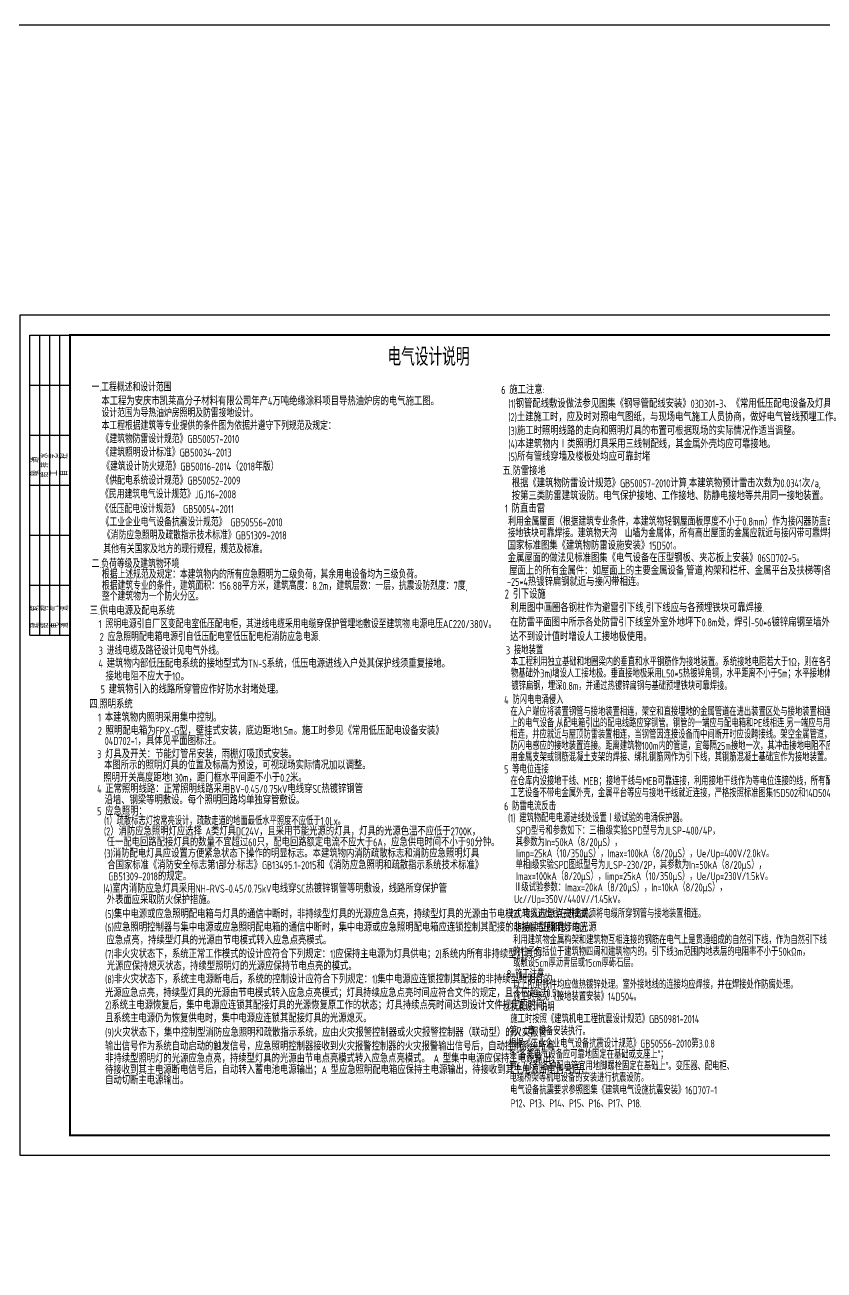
# Model space of a CAD drawing. Extents: x 4830845 to 5141198, y -443067 to -268177.
# Drawn here: x 4888837 to 4928761, y -355622 to -293373 of the extents above; entities that cross this region are included whole.
import ezdxf

# ---------------------------------------------------------------- set-up
doc = ezdxf.new("R2010")
doc.units = 0
doc.header["$LTSCALE"] = 1000
doc.header["$MEASUREMENT"] = 0
doc.layers.get('0').update_dxf_attribs({"linetype": 'CONTINUOUS'})
for name, color, linetype in [('PUB_TITLE', 4, 'CONTINUOUS'), ('建筑底图', 251, 'CONTINUOUS'), ('电气', 3, 'CONTINUOUS')]:
    doc.layers.add(name, color=color, linetype=linetype)
doc.styles.add('_TEL_DIM', font='sceie.shx', dxfattribs={"width": 0.8, "height": 3.5, "bigfont": 'sceic.shx'})
doc.styles.add('SCEI', font='sceie.shx', dxfattribs={"width": 0.75, "bigfont": 'sceic.shx'})
doc.styles.add('sceie', font='sceie.shx', dxfattribs={"width": 0.7, "bigfont": 'sceic.shx'})
doc.styles.get("Standard").update_dxf_attribs({"font": 'GBENOR', "bigfont": 'GBCBIG'})

# ---------------------------------------------------------------- blocks, each defined once
blk = doc.blocks.new('$titleblk$00000095')
for p, q in [((-150, 20), (-150, 0)), ((-150, 20), (0, 20)), ((-125, 20), (-125, 0)), ((-100, 20), (-100, 0)), ((-75, 20), (-75, 0)), ((-75, 20), (-75, 0)), ((-50, 20), (-50, 0)), ((-25, 20), (-25, 0)), ((0, 20), (0, 0)), ((-150, 15), (-75, 15)), ((-75, 15), (0, 15)), ((-150, 10), (-75, 10)), ((-75, 10), (0, 10)), ((-150, 5), (-75, 5)), ((-75, 5), (0, 5))]:
    blk.add_line(p, q)
at = {"width": 0.8}
for s, p in [('建   筑', (-146.45, 15.65)), ('暖  通', (-70.35, 15.73)), ('结   构', (-146.45, 10.91)), ('给 排 水', (-71.03, 10.9)), ('电   气', (-146.45, 5.65)), ('工   艺', (-70.35, 6.13)), ('通   讯', (-146.45, 0.88)), ('自   控', (-70.35, 1.24))]:
    blk.add_text(s, height=3.509, dxfattribs=at).set_placement(p)

msp = doc.modelspace()

# ---------------------------------------------------------------- linework, layer by layer
at = {"layer": 'PUB_TITLE'}
msp.add_lwpolyline([(4888586.6, -349880.5), (4947986.6, -349880.5), (4947986.6, -307880.5), (4888586.6, -307880.5)], close=True, dxfattribs=at)
at = {"layer": 'PUB_TITLE', "const_width": 100}
msp.add_lwpolyline([(4891086.6, -348880.5), (4946986.6, -348880.5), (4946986.6, -308880.5), (4891086.6, -308880.5)], close=True, dxfattribs=at)
at = {"layer": '建筑底图', "color": 1}
msp.add_lwpolyline([(4832604.7, -293372.6), (5141197.6, -293372.6), (5141197.6, -443067), (4832604.7, -443067)], close=True, dxfattribs=at)

# ---------------------------------------------------------------- block references
at = {"layer": 'PUB_TITLE', "xscale": 100, "yscale": 100, "zscale": 100, "rotation": 90}
msp.add_blockref('$titleblk$00000095', (4891086.6, -308880.5), dxfattribs=at)

# ---------------------------------------------------------------- texts
at = {"layer": '电气'}
for s, height, style, width, p in [('电气设计说明', 900, 'SCEI', 0.8, (4906947.7, -310415.1)), ('一.工程概述和设计范围', 400, 'SCEI', 0.75, (4892169.5, -311689.6)), ('6 施工注意:', 400, 'sceie', 0.8, (4912632.2, -311820.3)), ('本工程为安庆市凯莱高分子材料有限公司年产4万吨绝缘涂料项目导热油炉房的电气施工图。', 400, '_TEL_DIM', 0.8, (4892656.6, -312387.7)), ('(1)钢管配线敷设做法参见图集《钢导管配线安装》03D301-3、《常用低压配电设备及灯具安装》D702-1~3。', 400, 'SCEI', 0.8, (4912987.4, -312510.1)), ('设计范围为导热油炉房照明及防雷接地设计。', 400, 'SCEI', 0.75, (4892664.3, -312978.2)), ('(2)土建施工时，应及时对照电气图纸，与现场电气施工人员协商，做好电气管线预埋工作。', 400, 'SCEI', 0.8, (4912987.4, -313181.1)), ('本工程根据建筑等专业提供的条件图为依据并遵守下列规范及规定：', 400, 'SCEI', 0.75, (4892664.3, -313614.3)), ('(3)施工时照明线路的走向和照明灯具的布置可根据现场的实际情况作适当调整。', 400, 'sceie', 0.8, (4912987.4, -313866.7)), ('《建筑物防雷设计规范》GB50057-2010', 400, 'SCEI', 0.75, (4892664.3, -314276.7)), ('(4)本建筑物内Ⅰ类照明灯具采用三线制配线，其金属外壳均应可靠接地。', 400, 'sceie', 0.8, (4912987.4, -314530.1)), ('《建筑照明设计标准》GB50034-2013', 400, 'SCEI', 0.75, (4892664.3, -314951)), ('(5)所有管线穿墙及楼板处均应可靠封堵', 400, 'sceie', 0.8, (4912987.4, -315154.9)), ('《建筑设计防火规范》GB50016-2014（2018年版）', 400, 'SCEI', 0.75, (4892700.9, -315651.7)), ('五.防雷接地', 400, 'SCEI', 0.8, (4912692.2, -315872.7)), ('《供配电系统设计规范》GB50052-2009', 400, 'SCEI', 0.75, (4892664.3, -316352.5)), ('根据《建筑物防雷设计规范》GB50057-2010计算,本建筑物预计雷击次数为0.0341次/a,', 400, 'SCEI', 0.8, (4913160.2, -316487.3)), ('《民用建筑电气设计规范》JGJ16-2008', 400, 'SCEI', 0.75, (4892641.8, -317040.2)), ('按第三类防雷建筑设防。电气保护接地、工作接地、防静电接地等共用同一接地装置。', 400, 'SCEI', 0.8, (4913159.2, -317121.9)), ('《低压配电设计规范》 GB50054-2011', 400, 'SCEI', 0.75, (4892641.8, -317775.2)), ('1 防直击雷', 400, 'SCEI', 0.8, (4912818, -317753.5)), ('《工业企业电气设备抗震设计规范》 GB50556-2010', 400, 'SCEI', 0.75, (4892667.7, -318440)), ('利用金属屋面（根据建筑专业条件，本建筑物轻钢屋面板厚度不小于0.8mm）作为接闪器防直击雷，接闪带应与土建预埋', 400, 'SCEI', 0.75, (4912976.9, -318404.2)), ('《消防应急照明及疏散指示技术标准》GB51309-2018', 400, 'SCEI', 0.75, (4892734.5, -319088.6)), ('接地铁块可靠焊接。建筑物天沟  山墙为金属体，所有高出屋面的金属应就近与接闪带可靠焊接。具体施工时参见', 400, 'SCEI', 0.75, (4912954.3, -318986.2)), ('其他有关国家及地方的现行规程，规范及标准。', 400, 'SCEI', 0.75, (4892751, -319777.6)), ('国家标准图集《建筑物防雷设施安装》15D501。', 400, 'SCEI', 0.8, (4912954.3, -319603.9)), ('金属屋面的做法见标准图集《电气设备在压型钢板、夹芯板上安装》06SD702-5。', 400, 'SCEI', 0.8, (4912954.3, -320225.7)), ('二.负荷等级及建筑物环境', 400, 'SCEI', 0.75, (4892169.5, -320518.1)), ('屋面上的所有金属件：如屋面上的主要金属设备,管道,构架和栏杆、金属平台及扶梯等(各自应形成电气通路)均采用', 400, 'SCEI', 0.8, (4913030.9, -320859.2)), ('根据上述规范及规定：本建筑物内的所有应急照明为二级负荷，其余用电设备均为三级负荷。', 400, 'SCEI', 0.75, (4892682.5, -321048.3)), ('根据建筑专业的条件，建筑面积：156.88平方米，建筑高度：8.2m，建筑层数：一层，抗震设防烈度：7度,', 400, 'SCEI', 0.75, (4892682.5, -321612.9)), ('-25*4热镀锌扁钢就近与接闪带相连。', 400, 'SCEI', 0.8, (4912921, -321416.7)), ('整个建筑物为一个防火分区。', 400, 'SCEI', 0.75, (4892682.5, -322145.5)), ('2 引下设施', 450, 'sceie', 0.7, (4912806.4, -322050.5)), ('三.供电电源及配电系统', 400, 'SCEI', 0.8, (4892072.8, -322861.2)), ('利用图中画圈各钢柱作为避雷引下线,引下线应与各预埋铁块可靠焊接.', 400, 'SCEI', 0.8, (4913092.5, -322718.5)), ('在防雷平面图中所示各处防雷引下线室外室外地坪下0.8m处，焊引-50*6镀锌扁钢至墙外1.0m处,以便在接地电阻值', 400, 'SCEI', 0.8, (4913074.8, -323443.1)), ('1 照明电源引自厂区变配电室低压配电柜，其进线电缆采用电缆穿保护管埋地敷设至建筑物.电源电压AC220/380V。', 400, 'SCEI', 0.75, (4892512.6, -323525.8)), ('达不到设计值时增设人工接地极使用。', 400, 'SCEI', 0.8, (4913075.6, -324163.8)), ('3 进线电缆及路径设计见电气外线。', 400, 'SCEI', 0.75, (4892512.6, -324857)), ('3 接地装置', 400.5, 'sceie', 0.7, (4912866, -324836.1)), ('4 建筑物内部低压配电系统的接地型式为TN-S系统，低压电源进线入户处其保护线须重复接地。', 400, 'SCEI', 0.8, (4892512.6, -325501)), ('本工程利用独立基础和地圈梁内的垂直和水平钢筋作为接地装置。系统接地电阻若大于1Ω，则在各引下线外侧(距建筑', 400.5, 'sceie', 0.7, (4913119.1, -325420.3)), ('物基础外3m)增设人工接地极。垂直接地极采用L50*5热镀锌角钢，水平距离不小于5m；水平接地体采用-40*4热', 400.5, 'sceie', 0.7, (4913122.5, -325993.3)), ('接地电阻不应大于1Ω。', 400, 'SCEI', 0.8, (4892862.4, -326141.7)), ('镀锌扁钢，埋深0.8m，并通过热镀锌扁钢与基础预埋铁块可靠焊接。', 400.5, 'sceie', 0.7, (4913140.2, -326619.7)), ('5 建筑物引入的线路所穿管应作好防水封堵处理。', 400, 'SCEI', 0.8, (4892614.9, -326793.1)), ('四.照明系统', 400, 'SCEI', 0.8, (4892054.2, -327537.1)), ('4 防闪电电涌侵入', 400.5, 'sceie', 0.7, (4912774.5, -327318.9)), ('1 本建筑物内照明采用集中控制。', 400, 'SCEI', 0.8, (4892494, -328201.8)), ('在入户端应将装置钢管与接地装置相连，架空和直接埋地的金属管道在进出装置区处与接地装置相连。固定在建筑物', 400.5, 'sceie', 0.7, (4913090.6, -327909.3)), ('上的电气设备,从配电箱引出的配电线路应穿钢管。钢管的一端应与配电箱和PE线相连,另一端应与用电设备外壳、保护罩', 400.5, 'sceie', 0.7, (4913090.6, -328478.1)), ('2 照明配电箱为FPX-G型，壁挂式安装，底边距地1.5m。施工时参见《常用低压配电设备安装》', 400, 'SCEI', 0.8, (4892478.3, -328860.3)), ('相连，并应就近与屋顶防雷装置相连，当钢管因连接设备而中间断开时应设跨接线。架空金属管道，在进出建筑物处，应与', 400.5, 'sceie', 0.7, (4913090.6, -329046.9)), ('04D702-1，具体见平面图标注。', 400, 'SCEI', 0.8, (4892824.8, -329371.4)), ('防闪电感应的接地装置连接。距离建筑物100m内的管道，宜每隔25m接地一次，其冲击接地电阻不应大于30Ω，并应利', 400.5, 'sceie', 0.7, (4913090.6, -329615.6)), ('3 灯具及开关：节能灯管吊安装，雨棚灯吸顶式安装。', 400, 'SCEI', 0.8, (4892447.2, -330033)), ('用金属支架或钢筋混凝土支架的焊接、绑扎钢筋网作为引下线，其钢筋混凝土基础宜作为接地装置。', 400.5, 'sceie', 0.7, (4913090.6, -330184.4)), ('本图所示的照明灯具的位置及标高为预设，可视现场实际情况加以调整。', 400, 'SCEI', 0.8, (4892791.1, -330586.1)), ('5 等电位连接', 400.5, 'sceie', 0.7, (4912774.5, -330787.8)), ('照明开关高度距地1.30m，距门框水平间距不小于0.2米。', 400, 'SCEI', 0.8, (4892755.9, -331209.1)), ('在仓库内设接地干线、MEB；接地干线与MEB可靠连接，利用接地干线作为等电位连接的线，所有配电装置、', 400.5, 'sceie', 0.7, (4913090.6, -331378.2)), ('4 正常照明线路：正常照明线路采用BV-0.45/0.75kV电线穿SC热镀锌钢管', 400, 'SCEI', 0.8, (4892443.1, -331768)), ('工艺设备不带电金属外壳，金属平台等应与接地干线就近连接，严格按照标准图集15D502和14D504的有关说明施工。', 400.5, 'sceie', 0.7, (4913090.6, -331974.5)), ('沿墙、钢梁等明敷设。每个照明回路均单独穿管敷设。', 400, 'SCEI', 0.8, (4892813.4, -332328.4)), ('6 防雷电流反击', 400.5, 'sceie', 0.7, (4912774.5, -332633)), ('5 应急照明：', 400, 'SCEI', 0.8, (4892443.1, -332884.9)), ('(1）疏散标志灯按常亮设计，疏散走道的地面最低水平照度不应低于1.0Lx。', 400, 'sceie', 0.7, (4892789.9, -333369.5)), ('(1) 建筑物配电电源进线处设置Ⅰ级试验的电涌保护器。', 400.5, 'sceie', 0.7, (4912971.2, -333223.9)), ('(2）消防应急照明灯应选择 A类灯具DC24V，且采用节能光源的灯具，灯具的光源色温不应低于2700K，', 400, 'SCEI', 0.8, (4892787.1, -333890.3)), ('SPD型号和参数如下：三相I级实验SPD型号为JLSP-400/4P，', 400.5, 'sceie', 0.7, (4913373.1, -333852.2)), ('任一配电回路配接灯具的数量不宜超过60只，配电回路额定电流不应大于6A，应急供电时间不小于90分钟。', 400, 'SCEI', 0.8, (4892918.8, -334437.6)), ('其参数为In=50kA（8/20μS），', 400.5, 'sceie', 0.7, (4913355.5, -334429.6)), ('(3)消防配电灯具应设置方便紧急状态下操作的明显标志。本建筑物内消防疏散标志和消防应急照明灯具', 400, 'SCEI', 0.8, (4892798.3, -334996.6)), ('Iimp=25kA（10/350μS），Imax=100kA（8/20μS），Ue/Up=400V/2.0kV。', 400.5, 'sceie', 0.7, (4913374.9, -334986.7)), ('合国家标准《消防安全标志第1部分:标志》GB13495.1-2015和《消防应急照明和疏散指示系统技术标准》', 400, 'sceie', 0.8, (4892948.9, -335579.6)), ('单相I级实验SPD图纸型号为JLSP-230/2P，其参数为In=50kA（8/20μS），', 400.5, 'sceie', 0.7, (4913348.3, -335563.3)), ('GB51309-2018的规定。', 400, 'sceie', 0.8, (4893003.4, -336140.7)), ('Imax=100kA（8/20μS），Iimp=25kA（10/350μS），Ue/Up=230V/1.5kV。', 400.5, 'sceie', 0.7, (4913370.6, -336128.2)), ('Ⅱ级试验参数：Imax=20kA（8/20μS），In=10kA（8/20μS），', 400.5, 'sceie', 0.7, (4913275.1, -336689.6)), ('Uc//Up=350V/440V//1.45kV。', 400.5, 'sceie', 0.7, (4913275.1, -337276.5)), ('(5)集中电源或应急照明配电箱与灯具的通信中断时，非持续型灯具的光源应急点亮，持续型灯具的光源由节电模式转入应急点亮模式。', 400, 'SCEI', 0.8, (4892841.8, -338026.5)), ('(2) 电缆进出线在进出端须将电缆所穿钢管与接地装置相连。', 400.5, 'sceie', 0.7, (4913104.8, -338003)), ('(6)应急照明控制器与集中电源或应急照明配电箱的通信中断时，集中电源或应急照明配电箱应连锁控制其配接的非持续型照明灯的光源', 400, 'SCEI', 0.8, (4892841.8, -338692)), ('7 防接触电压和跨步电压', 400.5, 'sceie', 0.7, (4912873.3, -338720.2)), ('应急点亮，持续型灯具的光源由节电模式转入应急点亮模式。', 400, 'SCEI', 0.8, (4892909.3, -339338)), ('利用建筑物金属构架和建筑物互相连接的钢筋在电气上是贯通组成的自然引下线，作为自然引下线', 400.5, 'sceie', 0.7, (4913228.9, -339321.4)), ('(7)非火灾状态下，系统正常工作模式的设计应符合下列规定：1)应保持主电源为灯具供电；2)系统内所有非持续型灯具的', 400, 'SCEI', 0.8, (4892841.8, -340026)), ('的柱子包括位于建筑物四周和建筑物内的。引下线3m范围内地表层的电阻率不小于50kΩm，', 400.5, 'sceie', 0.7, (4913228.9, -339906.7)), ('光源应保持熄灭状态，持续型照明灯的光源应保持节电点亮的模式。', 400, 'SCEI', 0.8, (4892928.3, -340631)), ('或敷设5cm厚沥青层或15cm厚砾石层。', 400.5, 'sceie', 0.7, (4913228.9, -340461.9)), ('(8)非火灾状态下，系统主电源断电后，系统的控制设计应符合下列规定：1)集中电源应连锁控制其配接的非持续型照明灯的', 400, 'SCEI', 0.8, (4892841.8, -341285)), ('8 施工注意', 400.5, 'sceie', 0.7, (4912909, -341017.8)), ('以上所用铁件均应做热镀锌处理。室外接地线的连接均应焊接，并在焊接处作防腐处理。', 400.5, 'sceie', 0.7, (4913225.1, -341552.2)), ('光源应急点亮，持续型灯具的光源由节电模式转入应急点亮模式；灯具持续应急点亮时间应符合文件的规定，且不应超过0.5h。', 400, 'SCEI', 0.8, (4892841.8, -341970)), ('施工时参见《接地装置安装》14D504。', 400.5, 'sceie', 0.7, (4913225.1, -342151)), ('2)系统主电源恢复后，集中电源应连锁其配接灯具的光源恢复原工作的状态；灯具持续点亮时间达到设计文件规定的时间，', 400, 'SCEI', 0.8, (4892841.8, -342583.5)), ('七.抗震设计说明', 400.5, 'sceie', 0.7, (4912656.6, -342670.5)), ('且系统主电源仍为恢复供电时，集中电源应连锁其配接灯具的光源熄灭。', 400, 'SCEI', 0.8, (4892841.8, -343234.5)), ('施工时按照《建筑机电工程抗震设计规范》GB50981-2014', 400.5, 'sceie', 0.7, (4913091.2, -343271.3)), ('(9)火灾状态下，集中控制型消防应急照明和疏散指示系统，应由火灾报警控制器或火灾报警控制器（联动型）的火灾报警', 400, 'SCEI', 0.8, (4892841.8, -343949)), ('第7.4章 设备安装执行。', 400.5, 'sceie', 0.7, (4913064, -343882.2)), ('输出信号作为系统自动启动的触发信号，应急照明控制器接收到火灾报警控制器的火灾报警输出信号后，自动控制系统所有', 400, 'SCEI', 0.8, (4892841.8, -344640)), ('根据《工业企业电气设备抗震设计规范》GB50556-2010第3.0.8', 400.5, 'sceie', 0.7, (4913018.6, -344497.7)), ('非持续型照明灯的光源应急点亮，持续型灯具的光源由节电点亮模式转入应急点亮模式。 A 型集中电源应保持主电源输出， ', 400, 'SCEI', 0.8, (4892841.8, -345245.5)), ('条“各类电气设备应可靠地固定在基础或支座上”；', 400.5, 'sceie', 0.7, (4913030.8, -345043.2)), ('待接收到其主电源断电信号后，自动转入蓄电池电源输出；A 型应急照明配电箱应保持主电源输出，待接收到其主电源断电信号后，', 400, 'SCEI', 0.8, (4892841.8, -345815)), ('第6.4.1条“各种配电箱宜用地脚螺栓固定在基础上”。变压器、配电柜、', 400.5, 'sceie', 0.7, (4913030.1, -345623.4)), ('自动切断主电源输出。', 400, 'SCEI', 0.8, (4892841.8, -346335.5)), ('电缆桥架等机电设备的安装进行抗震设防。', 400.5, 'sceie', 0.7, (4913051.5, -346203.4)), ('电气设备抗震要求参照图集《建筑电气设施抗震安装》16D707-1', 400.5, 'sceie', 0.7, (4913077.6, -346829)), ('P12、P13、P14、P15、P16、P17、P18.', 400.5, 'sceie', 0.7, (4913097.6, -347486.7))]:
    msp.add_text(s, height=height, dxfattribs=dict(at, style=style, width=width)).set_placement(p)
at = {"layer": '电气', "color": 1, "style": 'SCEI'}
for s, width, p in [('2 应急照明配电箱电源引自低压配电室低压配电柜消防应急电源.', 0.75, (4892568.5, -324168.4)), ('(4)室内消防应急灯具采用NH-RVS-0.45/0.75kV电线穿SC热镀锌钢管等明敷设，线路所穿保护管', 0.8, (4892756.1, -336751.5)), ('外表面应采取防火保护措施。', 0.8, (4892925.1, -337320))]:
    msp.add_text(s, height=400, dxfattribs=dict(at, width=width)).set_placement(p)

doc.saveas('drawing.dxf')
